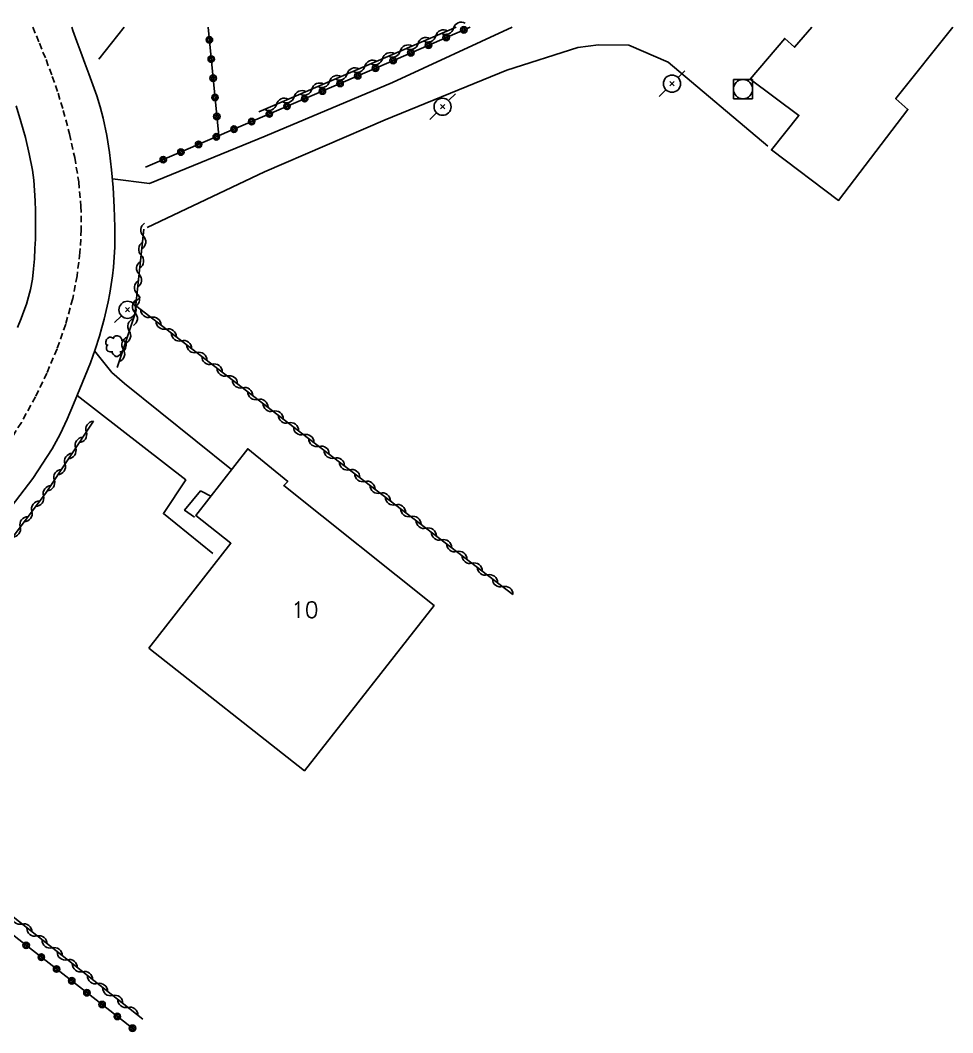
# Model space of a CAD drawing. Header units: millimetres. Extents: x 174998 to 176001, y 162000 to 163001.
# Drawn here: x 175138.4 to 175211.1, y 162921.7 to 163000.5 of the extents above; entities that cross this region are included whole.
import ezdxf
from ezdxf.enums import TextEntityAlignment as Align

# ---------------------------------------------------------------- set-up
doc = ezdxf.new("R2010")
doc.units = ezdxf.units.MM
doc.linetypes.add('DASHED', pattern=[0.75, 0.5, -0.25])
doc.layers.get('0').update_dxf_attribs({"linetype": 'CONTINUOUS'})
for name, color, linetype in [('W0001', 6, 'DASHED'), ('W0008', 7, 'CONTINUOUS'), ('W0017', 7, 'CONTINUOUS'), ('W0101', 7, 'CONTINUOUS'), ('W0300', 7, 'CONTINUOUS'), ('W0310', 3, 'CONTINUOUS'), ('W0323', 7, 'CONTINUOUS'), ('W0420', 7, 'CONTINUOUS'), ('W0473', 7, 'CONTINUOUS'), ('W0991', 7, 'CONTINUOUS')]:
    doc.layers.add(name, color=color, linetype=linetype)
doc.styles.get("Standard").update_dxf_attribs({"font": 'romans.shx', "width": 0.85})

# ---------------------------------------------------------------- blocks, each defined once
blk = doc.blocks.new('T300')
for p, q in [((-0.171, 0.743), (-0.057, 0.8)), ((-0.057, 0.8), (0.057, 0.8)), ((0.057, 0.8), (0.229, 0.743)), ((-0.8, 0.514), (-0.857, 0.343)), ((-0.857, 0.343), (-0.857, 0.171)), ((-0.857, 0.171), (-0.743, 0.057)), ((-0.686, 0.629), (-0.8, 0.514)), ((-0.8, -0.057), (-0.743, 0.057)), ((-0.743, 0.057), (-0.686, 0.114)), ((-0.571, 0.686), (-0.686, 0.629)), ((-0.457, 0.686), (-0.571, 0.686)), ((-0.286, 0.629), (-0.457, 0.686)), ((-0.286, 0.629), (-0.171, 0.743)), ((-0.229, 0.571), (-0.286, 0.629)), ((0.229, 0.743), (0.343, 0.629)), ((0.343, 0.629), (0.4, 0.514)), ((0.457, 0.457), (0.343, 0.457)), ((0.4, 0.514), (0.4, 0.457)), ((0.571, 0.4), (0.457, 0.457)), ((0.571, 0.4), (0.686, 0.286)), ((0.686, 0.286), (0.743, 0.171)), ((0.743, 0.057), (0.686, -0.171)), ((0.743, 0.171), (0.743, 0.057)), ((-0.8, -0.171), (-0.8, -0.057)), ((-0.8, -0.229), (-0.8, -0.171)), ((-0.743, -0.343), (-0.8, -0.229)), ((-0.686, -0.4), (-0.743, -0.343)), ((-0.514, -0.457), (-0.686, -0.4)), ((-0.4, -0.457), (-0.514, -0.457)), ((-0.4, -0.457), (-0.343, -0.457)), ((-0.343, -0.457), (-0.343, -0.4)), ((-0.343, -0.514), (-0.343, -0.457)), ((-0.286, -0.629), (-0.343, -0.514)), ((-0.171, -0.743), (-0.286, -0.629)), ((-0.057, -0.8), (-0.171, -0.743)), ((0.171, -0.743), (0.057, -0.8)), ((0.229, -0.686), (0.171, -0.743)), ((0.286, -0.457), (0.229, -0.457)), ((0.286, -0.629), (0.229, -0.686)), ((0.457, -0.4), (0.286, -0.457)), ((0.343, -0.514), (0.286, -0.629)), ((0.343, -0.514), (0.343, -0.457)), ((0.571, -0.343), (0.457, -0.4)), ((0.629, -0.286), (0.571, -0.343)), ((0.686, -0.171), (0.629, -0.286)), ((0.057, -0.8), (-0.057, -0.8))]:
    blk.add_line(p, q)
blk = doc.blocks.new('T473')
for p, q in [((0.500001, 0.500001), (1.000002, 1.000002)), ((-0.166667, 0.166667), (0.166667, -0.166667)), ((-0.166667, -0.166667), (0.166667, 0.166667)), ((-1.000002, -1.000002), (-0.500001, -0.500001))]:
    blk.add_line(p, q)
blk.add_ellipse((0, 0), major_axis=(0.471405, 0.471405), ratio=1, start_param=5.497787144, end_param=11.780972451)
blk = doc.blocks.new('T420')
for p, q in [((0.75, 0.75), (-0.75, 0.75)), ((-0.75, 0.75), (-0.75, -0.75)), ((0.75, 0.75), (0.75, -0.75)), ((0.75, -0.75), (-0.75, -0.75))]:
    blk.add_line(p, q)
blk.add_ellipse((0, 0), major_axis=(-0.53, 0.53), ratio=1, start_param=3.926991, end_param=10.210176)
blk = doc.blocks.new('t310o')
at = {"color": 0, "linetype": 'Continuous'}
for centre, start, end in [((-0.5, 0.375), 216.8699, 323.1304), ((0.5, -0.375), 36.8699, 143.1303)]:
    blk.add_arc(centre, 0.625, start, end, dxfattribs=at)
blk = doc.blocks.new('t323o')
at = {"color": 0, "linetype": 'Continuous'}
for radius in [0.25, 0.15]:
    blk.add_circle((0, 0), radius, dxfattribs=at)

msp = doc.modelspace()

# ---------------------------------------------------------------- linework, layer by layer
at = {"layer": 'W0001'}
msp.add_lwpolyline([(175139.408, 163000), (175139.919, 162998.754), (175140.435, 162997.464), (175140.925, 162996.164), (175141.377, 162994.849), (175141.777, 162993.517), (175142.258, 162991.686), (175142.672, 162989.835), (175142.983, 162987.96), (175143.152, 162986.065), (175143.176, 162984.252), (175143.077, 162982.442), (175142.855, 162980.642), (175142.51, 162978.862), (175141.973, 162976.885), (175141.292, 162974.954), (175140.498, 162973.071), (175139.616, 162971.229), (175138.517, 162969.222), (175137.301, 162967.286)], dxfattribs=at)
at = {"layer": 'W0008'}
for points in [[(175137.727, 162962.645), (175139.403, 162964.856), (175140.923, 162967.177), (175141.537, 162968.306), (175142.074, 162969.473), (175142.569, 162970.656), (175143.056, 162971.839), (175143.477, 162972.851), (175143.89, 162973.867), (175144.273, 162974.896), (175144.606, 162975.943), (175144.79, 162976.603), (175144.963, 162977.266), (175145.124, 162977.932), (175145.27, 162978.601), (175145.401, 162979.274), (175145.515, 162979.95), (175145.611, 162980.629), (175145.688, 162981.311), (175145.79, 162982.863), (175145.804, 162984.418), (175145.752, 162985.971), (175145.655, 162987.52), (175145.536, 162988.875), (175145.377, 162990.227), (175145.162, 162991.573), (175144.879, 162992.906), (175144.647, 162993.781), (175144.381, 162994.646), (175144.088, 162995.501), (175143.777, 162996.35), (175143.458, 162997.194), (175143.139, 162998.038), (175142.829, 162998.885), (175142.535, 162999.738), (175142.449, 163000)], [(175138.109, 162993.881), (175138.479, 162992.644), (175138.828, 162991.399), (175139.134, 162990.142), (175139.376, 162988.87), (175139.479, 162988.079), (175139.54, 162987.283), (175139.576, 162986.487), (175139.602, 162985.692), (175139.618, 162984.963), (175139.621, 162984.233), (175139.607, 162983.503), (175139.574, 162982.774), (175139.524, 162981.972), (175139.462, 162981.169), (175139.369, 162980.367), (175139.227, 162979.573), (175139.082, 162978.997), (175138.903, 162978.431), (175138.701, 162977.873), (175138.49, 162977.32), (175138.204, 162976.618)]]:
    msp.add_lwpolyline(points, dxfattribs=at)
at = {"layer": 'W0017'}
for points in [[(175146.51, 163000), (175144.538, 162997.514)], [(175145.604, 162988.189), (175148.495, 162987.815), (175157.514, 162991.507), (175167.419, 162995.679), (175176.731, 162999.996), (175176.743, 163000)], [(175196.643, 162990.739), (175188.892, 162997.275), (175185.825, 162998.588), (175183.451, 162998.611), (175181.847, 162998.398), (175176.336, 162996.645), (175166.857, 162992.77), (175157.462, 162988.731), (175148.299, 162984.401)], [(175144.21, 162974.796), (175145.56, 162973.12), (175146.553, 162972.252), (175154.89, 162965.565)], [(175142.847, 162971.325), (175151.314, 162964.75), (175149.578, 162962.135), (175153.422, 162959.03)], [(175151.991, 162961.862), (175151.223, 162962.385), (175152.468, 162963.889), (175153.322, 162963.451)]]:
    msp.add_lwpolyline(points, dxfattribs=at)
at = {"layer": 'W0101'}
msp.add_lwpolyline([(175200.089, 163000), (175198.729, 162998.429), (175197.964, 162999.123), (175195.269, 162995.945), (175199.074, 162993.129), (175196.935, 162990.433), (175202.16, 162986.504), (175207.563, 162993.596), (175206.627, 162994.406), (175206.627, 162994.435), (175211.055, 163000)], dxfattribs=at)
msp.add_lwpolyline([(175148.438, 162951.654), (175160.559, 162942.113), (175170.657, 162954.973), (175158.944, 162964.326), (175159.262, 162964.638), (175156.14, 162967.179), (175152.105, 162961.969), (175154.83, 162959.815)], close=True, dxfattribs=at)
at = {"layer": 'W0310'}
for points in [[(175172.378, 163000), (175157.002, 162993.394)], [(175145.982, 162973.491), (175147.339, 162977.626), (175148.063, 162984.256)], [(175147.415, 162978.322), (175160.443, 162968.317), (175176.801, 162955.832)], [(175144.132, 162969.333), (175140.389, 162963.705), (175135.976, 162957.856), (175123.407, 162942.084), (175135.869, 162932.285), (175147.986, 162922.762)]]:
    msp.add_lwpolyline(points, dxfattribs=at)
at = {"layer": 'W0323'}
for points in [[(175148.184, 162989.084), (175167.865, 162997.562), (175173.462, 163000)], [(175153.061, 163000), (175153.885, 162991.54)], [(175122.323, 162941.428), (175147.293, 162921.969)]]:
    msp.add_lwpolyline(points, dxfattribs=at)

# ---------------------------------------------------------------- block references
at = {"layer": 'W0300'}
msp.add_blockref('T300', (175145.941, 162975.167), dxfattribs=at)
at = {"layer": 'W0310'}
for p, rotation in [((175172.162, 162999.907), 203.2504215852282), ((175170.784, 162999.315), 203.2504215852282), ((175169.406, 162998.723), 203.2504215852282), ((175166.649, 162997.539), 203.2504215852282), ((175168.027, 162998.131), 203.2504215852282), ((175165.271, 162996.947), 203.2504215852282), ((175163.893, 162996.355), 203.2504215852282), ((175161.137, 162995.17), 203.2504215852282), ((175162.515, 162995.763), 203.2504215852282), ((175159.758, 162994.578), 203.2504215852282), ((175158.38, 162993.986), 203.2504215852282), ((175148.006, 162983.738), 83.76795991010954), ((175147.844, 162982.247), 83.76795991010954), ((175147.681, 162980.755), 83.76795991010954), ((175147.518, 162979.264), 83.76795991010954), ((175147.355, 162977.773), 83.76795991010954), ((175148.605, 162977.408), 322.4771316157991), ((175146.917, 162976.341), 71.83150252499284), ((175149.794, 162976.495), 322.4771316157991), ((175150.984, 162975.581), 322.4771316157991), ((175146.45, 162974.916), 71.83150252499284), ((175152.174, 162974.668), 322.4771316157991), ((175153.363, 162973.754), 322.4771316157991), ((175154.553, 162972.84), 322.4771316157991), ((175155.743, 162971.927), 322.4771316157991), ((175156.932, 162971.013), 322.4771316157991), ((175158.122, 162970.099), 322.4771316157991), ((175159.312, 162969.186), 322.4771316157991), ((175143.568, 162968.485), 236.373411563638), ((175160.501, 162968.272), 322.6476874640526), ((175142.737, 162967.236), 236.373411563638), ((175161.694, 162967.362), 322.6476874640526), ((175141.907, 162965.987), 236.373411563638), ((175162.886, 162966.452), 322.6476874640526), ((175164.079, 162965.542), 322.6476874640526), ((175141.076, 162964.738), 236.373411563638), ((175165.271, 162964.632), 322.6476874640526), ((175140.233, 162963.498), 232.9658867030553), ((175166.463, 162963.722), 322.6476874640526), ((175167.656, 162962.812), 322.6476874640526), ((175139.329, 162962.301), 232.9658867030553), ((175168.848, 162961.902), 322.6476874640526), ((175138.426, 162961.103), 232.9658867030553), ((175170.04, 162960.992), 322.6476874640526), ((175171.233, 162960.082), 322.6476874640526), ((175172.425, 162959.172), 322.6476874640526), ((175173.618, 162958.262), 322.6476874640526), ((175174.81, 162957.352), 322.6476874640526), ((175176.002, 162956.441), 322.6476874640526), ((175138.551, 162930.177), 321.8348457113277), ((175139.73, 162929.25), 321.8348457113277), ((175140.91, 162928.323), 321.8348457113277), ((175142.089, 162927.396), 321.8348457113277), ((175143.269, 162926.469), 321.8348457113277), ((175144.448, 162925.543), 321.8348457113277), ((175145.627, 162924.616), 321.8348457113277), ((175146.807, 162923.689), 321.8348457113277)]:
    msp.add_blockref('t310o', p, dxfattribs=dict(at, rotation=rotation))
at = {"layer": 'W0323'}
for p, rotation in [((175172.972, 162999.787), 23.53713713038209), ((175153.158, 162999.005), 275.5648026646383), ((175171.597, 162999.188), 23.53713713038209), ((175168.847, 162997.99), 23.53713713038209), ((175170.222, 162998.589), 23.53713713038209), ((175153.303, 162997.512), 275.5648026646383), ((175167.471, 162997.392), 23.30496609498287), ((175166.093, 162996.799), 23.30496609498287), ((175153.449, 162996.019), 275.5648026646383), ((175163.338, 162995.612), 23.30496609498287), ((175164.715, 162996.205), 23.30496609498287), ((175161.96, 162995.018), 23.30496609498287), ((175153.594, 162994.526), 275.5648026646383), ((175160.583, 162994.425), 23.30496609498287), ((175157.827, 162993.238), 23.30496609498287), ((175159.205, 162993.832), 23.30496609498287), ((175153.74, 162993.033), 275.5648026646383), ((175156.45, 162992.645), 23.30496609498287), ((175155.072, 162992.051), 23.30496609498287), ((175152.317, 162990.864), 23.30496609498287), ((175153.694, 162991.458), 23.30496609498287), ((175150.939, 162990.271), 23.30496609498287), ((175149.562, 162989.677), 23.30496609498287), ((175138.887, 162928.52), 322.0708610251845), ((175140.07, 162927.598), 322.0708610251845), ((175141.254, 162926.676), 322.0708610251845), ((175142.437, 162925.753), 322.0708610251845), ((175143.62, 162924.831), 322.0708610251845), ((175144.803, 162923.909), 322.0708610251845), ((175145.986, 162922.987), 322.0708610251845), ((175147.169, 162922.065), 322.0708610251845)]:
    msp.add_blockref('t323o', p, dxfattribs=dict(at, rotation=rotation))
at = {"layer": 'W0420'}
msp.add_blockref('T420', (175194.719, 162995.168), dxfattribs=at)
at = {"layer": 'W0473'}
for p in [(175189.189, 162995.592), (175171.319, 162993.798), (175146.78, 162977.993)]:
    msp.add_blockref('T473', p, dxfattribs=at)

# ---------------------------------------------------------------- texts
at = {"layer": 'W0991'}
msp.add_text('10', height=1.25, dxfattribs=at).set_placement((175160.591, 162954.646), align=Align.MIDDLE_CENTER)

doc.saveas('drawing.dxf')
